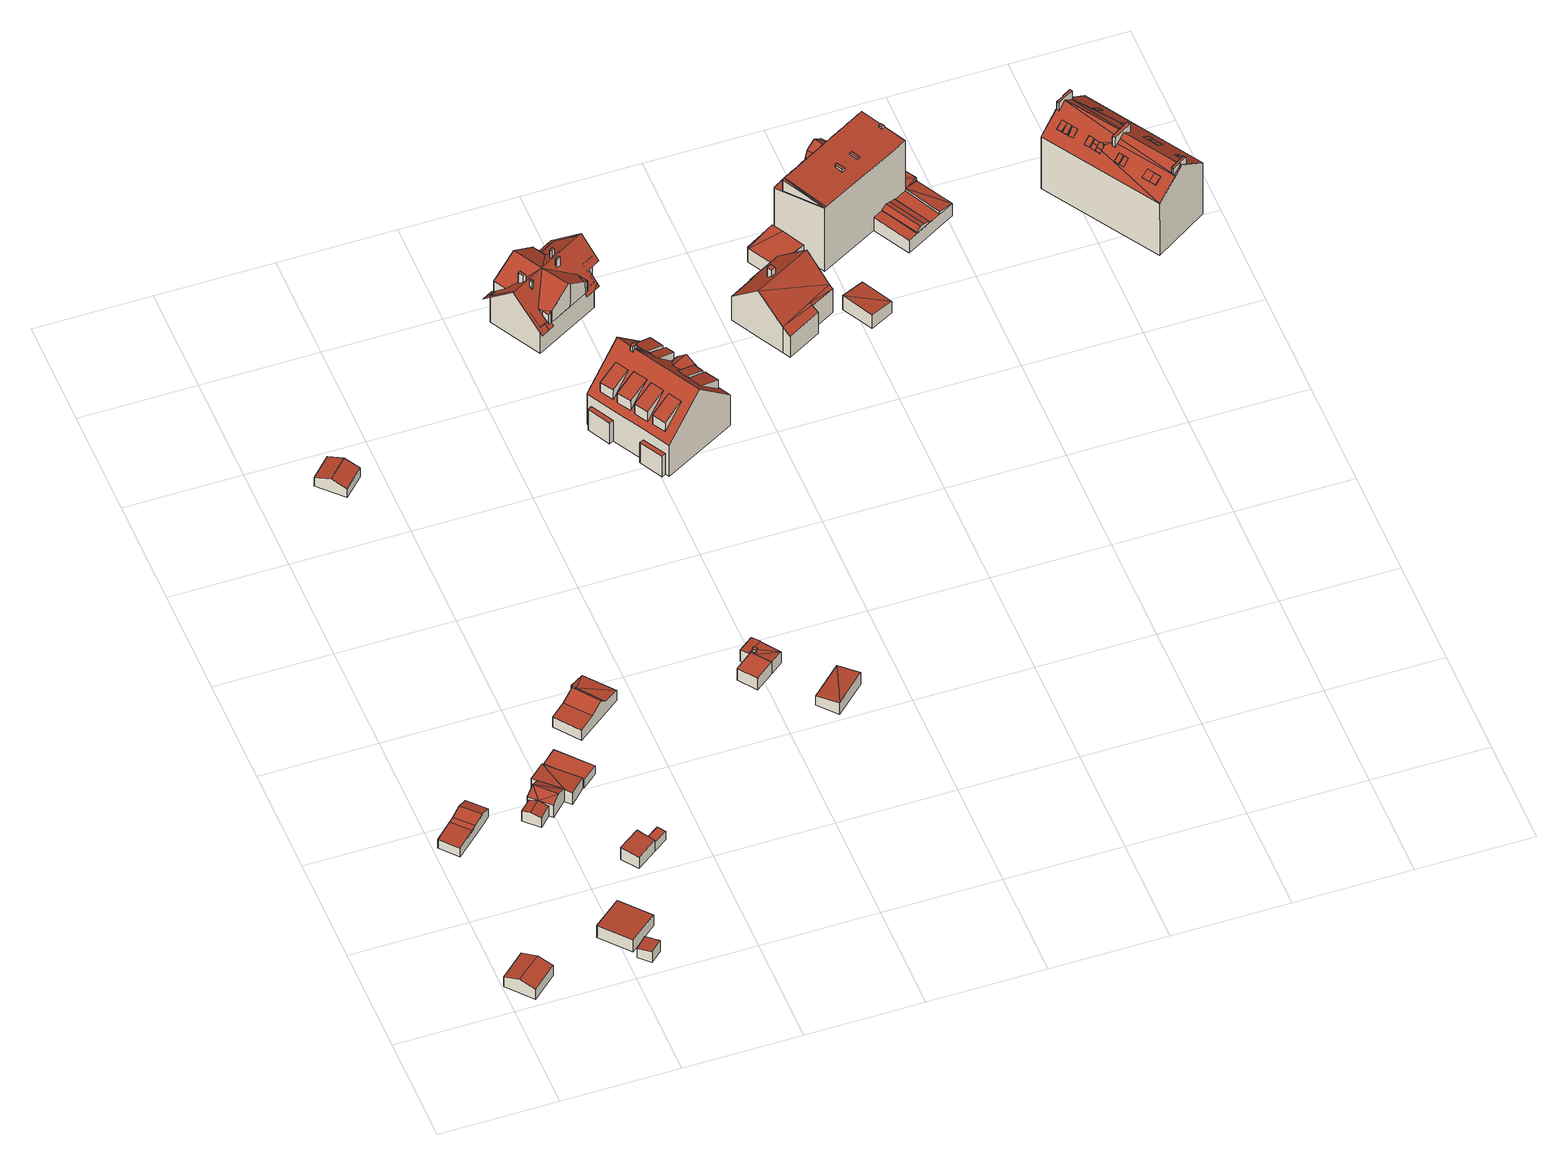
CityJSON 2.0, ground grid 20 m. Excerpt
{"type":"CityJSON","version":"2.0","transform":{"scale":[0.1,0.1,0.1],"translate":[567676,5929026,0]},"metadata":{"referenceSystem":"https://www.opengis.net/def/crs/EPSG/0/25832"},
"CityObjects":{
"building1":{"type":"Building","attributes":{"Grundfläche 2D":"31.378454","Grundhöhe NN":"1.378"},"geometry":[{"type":"Solid","lod":"3","boundaries":[[[[0,1,2,3]],[[4,1,0,5]],[[3,2,6,7]],[[5,0,3,7,8]],[[4,5,8,9]],[[6,2,1,4,9]],[[7,6,9,8]]]],"semantics":{"surfaces":[{"type":"RoofSurface"},{"type":"WallSurface"},{"type":"GroundSurface"}],"values":[[0,0,1,1,1,1,2]]}}]},
"building2":{"type":"Building","attributes":{"Grundfläche 2D":"36.527713","Grundhöhe NN":"1.070"},"geometry":[{"type":"Solid","lod":"3","boundaries":[[[[10,11,12,13]],[[14,11,10,15]],[[16,14,15,17]],[[18,16,17,19]],[[18,14,16]],[[13,12,20,21]],[[19,17,15,10,13,21,22]],[[18,19,22,23]],[[20,12,11,14,18,23,24]],[[23,22,21,20,24]]]],"semantics":{"surfaces":[{"type":"RoofSurface"},{"type":"WallSurface"},{"type":"GroundSurface"}],"values":[[0,0,0,0,0,1,1,1,1,2]]}}]},
"building3":{"type":"Building","attributes":{"Grundfläche 2D":"6.883604","Grundhöhe NN":"1.156"},"geometry":[{"type":"Solid","lod":"3","boundaries":[[[[25,26,27,28]],[[29,30,28,27]],[[30,31,25,28]],[[31,32,26,25]],[[32,29,27,26]],[[32,31,30,29]]]],"semantics":{"surfaces":[{"type":"RoofSurface"},{"type":"WallSurface"},{"type":"GroundSurface"}],"values":[[0,1,1,1,1,2]]}}]},
"building4":{"type":"Building","attributes":{"Grundfläche 2D":"39.905119","Grundhöhe NN":"1.156"},"geometry":[{"type":"Solid","lod":"3","boundaries":[[[[33,34,35,36]],[[37,38,36,35]],[[38,39,33,36]],[[39,40,34,33]],[[40,37,35,34]],[[40,39,38,37]]]],"semantics":{"surfaces":[{"type":"RoofSurface"},{"type":"WallSurface"},{"type":"GroundSurface"}],"values":[[0,1,1,1,1,2]]}}]},
"building5":{"type":"Building","attributes":{"Grundfläche 2D":"8.928660","Grundhöhe NN":"0.927"},"geometry":[{"type":"Solid","lod":"3","boundaries":[[[[41,42,43,44]],[[45,42,41,46]],[[44,43,47,48]],[[46,41,44,48,49]],[[45,46,49,50]],[[47,43,42,45,50]],[[48,47,50,49]]]],"semantics":{"surfaces":[{"type":"RoofSurface"},{"type":"WallSurface"},{"type":"GroundSurface"}],"values":[[0,0,1,1,1,1,2]]}}]},
"building6":{"type":"Building","attributes":{"Grundfläche 2D":"17.180220","Grundhöhe NN":"0.933"},"geometry":[{"type":"Solid","lod":"3","boundaries":[[[[51,52,53]],[[54,42,51]],[[42,55,51]],[[55,52,51]],[[56,55,42]],[[54,51,53,57,58]],[[56,42,54,58,59]],[[52,55,56,59,60]],[[53,52,60,57]],[[58,57,60,59]]]],"semantics":{"surfaces":[{"type":"RoofSurface"},{"type":"WallSurface"},{"type":"GroundSurface"}],"values":[[0,0,0,0,0,1,1,1,1,2]]}}]},
"building7":{"type":"Building","attributes":{"Grundfläche 2D":"25.366847","Grundhöhe NN":"0.945"},"geometry":[{"type":"Solid","lod":"3","boundaries":[[[[61,62,63,64]],[[65,61,64,66]],[[66,64,63,57,67]],[[63,62,68,57]],[[65,66,67,69]],[[61,65,69,70]],[[62,61,70,68]],[[69,67,57,68,70]]]],"semantics":{"surfaces":[{"type":"RoofSurface"},{"type":"WallSurface"},{"type":"GroundSurface"}],"values":[[0,0,1,1,1,1,1,2]]}}]},
"building8":{"type":"Building","attributes":{"Grundfläche 2D":"19.119572","Grundhöhe NN":"1.100"},"geometry":[{"type":"Solid","lod":"3","boundaries":[[[[71,72,73,74]],[[75,76,77,78]],[[72,71,79,80]],[[73,72,80,81]],[[73,81,82,77,74]],[[83,79,71,74,77,76]],[[78,77,82,84]],[[75,78,84,85]],[[76,75,85,83]],[[81,80,79,83,85,84,82]]]],"semantics":{"surfaces":[{"type":"RoofSurface"},{"type":"WallSurface"},{"type":"GroundSurface"}],"values":[[0,0,1,1,1,1,1,1,1,2]]}}]},
"building9":{"type":"Building","attributes":{"Grundfläche 2D":"23.894858","Grundhöhe NN":"0.895"},"geometry":[{"type":"Solid","lod":"3","boundaries":[[[[86,87,88,89,90]],[[91,92,93,88,87,86]],[[93,94,89,88]],[[94,95,90,89]],[[95,91,86,90]],[[93,92,91,95,94]]]],"semantics":{"surfaces":[{"type":"RoofSurface"},{"type":"WallSurface"},{"type":"GroundSurface"}],"values":[[0,1,1,1,1,2]]}}]},
"building10":{"type":"Building","attributes":{"Grundfläche 2D":"26.936014","Grundhöhe NN":"0.660"},"geometry":[{"type":"Solid","lod":"3","boundaries":[[[[96,97,98,99]],[[100,97,96,101]],[[99,98,102,103]],[[101,96,99,103,104]],[[100,101,104,105]],[[102,98,97,100,105]],[[104,103,102,105]]]],"semantics":{"surfaces":[{"type":"RoofSurface"},{"type":"WallSurface"},{"type":"GroundSurface"}],"values":[[0,0,1,1,1,1,2]]}}]},
"building11":{"type":"Building","attributes":{"Grundfläche 2D":"55.476276","Grundhöhe NN":"0.693"},"geometry":[{"type":"Solid","lod":"3","boundaries":[[[[106,107,108,109]],[[110,107,106,111]],[[112,110,111,113]],[[112,113,114]],[[112,114,115]],[[112,115,116]],[[109,108,117,118]],[[114,113,111,106,109,118,119]],[[115,114,119,120]],[[116,115,120,121]],[[112,116,121,122]],[[108,107,110,112,122,117]],[[121,120,119,118,117,122]]]],"semantics":{"surfaces":[{"type":"RoofSurface"},{"type":"WallSurface"},{"type":"GroundSurface"}],"values":[[0,0,0,0,0,0,1,1,1,1,1,1,2]]}}]},
"building12":{"type":"Building","attributes":{"Grundfläche 2D":"25.677904","Grundhöhe NN":"0.627"},"children":["building12-1"],"geometry":[{"type":"MultiSurface","lod":"3","boundaries":[[[123,124,125,126,127,128]],[[126,129,123,128,127]],[[129,130,123]],[[131,129,126]],[[132,133,134,131]],[[132,125,135,136,133]],[[134,133,136,137]],[[131,134,137,138]],[[125,132,126]],[[132,131,126]],[[125,124,139,135]],[[129,131,138,140]],[[130,129,140,141]],[[136,135,139,141,140,138,137]]],"semantics":{"surfaces":[{"type":"RoofSurface"},{"type":"WallSurface"},{"type":"GroundSurface"}],"values":[0,0,0,0,0,1,1,1,1,1,1,1,1,2]}}]},
"building12-1":{"type":"BuildingInstallation","parents":["building12"],"geometry":[{"type":"MultiSurface","lod":"3","boundaries":[[[142,143,144,145,146,147,148]],[[149,150,151,146,145,144]],[[151,152,147,146]],[[128,153,148,147,152]],[[149,144,143,142,148,153,127,154]]],"semantics":{"surfaces":[{"type":"RoofSurface"},{"type":"WallSurface"}],"values":[0,1,1,1,1]}}]},
"building13":{"type":"Building","attributes":{"Grundfläche 2D":"5.232344","Grundhöhe NN":"0.627"},"geometry":[{"type":"MultiSurface","lod":"3","boundaries":[[[155,156,157,158,159,160]],[[157,156,161,162]],[[158,157,162,163]],[[130,155,160,159,158,163,139,124,123]],[[155,130,141,161,156]],[[139,163,162,161,141]]],"semantics":{"surfaces":[{"type":"RoofSurface"},{"type":"WallSurface"},{"type":"GroundSurface"}],"values":[0,1,1,1,1,2]}}]},
"building14":{"type":"Building","attributes":{"Grundfläche 2D":"29.340045","Grundhöhe NN":"0.763"},"geometry":[{"type":"Solid","lod":"3","boundaries":[[[[164,165,166]],[[164,166,167]],[[168,169,166,165]],[[169,170,167,166]],[[170,171,164,167]],[[171,168,165,164]],[[171,170,169,168]]]],"semantics":{"surfaces":[{"type":"RoofSurface"},{"type":"WallSurface"},{"type":"GroundSurface"}],"values":[[0,0,1,1,1,1,2]]}}]},
"building15":{"type":"Building","attributes":{"Grundfläche 2D":"246.186576","Grundhöhe NN":"0.767"},"children":["building15-1","building15-2","building15-3"],"geometry":[{"type":"MultiSurface","lod":"3","boundaries":[[[172,173,174,175,176]],[[177,178,179,180,181]],[[182,183,184,185,186,187,188]],[[189,190,191,192]],[[193,194,195]],[[196,197,195,194,198,199]],[[200,201,202,203,204,197,196,205,206]],[[207,208,209,210]],[[211,212,213,214,215]],[[216,217,218]],[[219,220,218,217,216,218,221,222,223,224,225,226,220,214],[227,228,172,176,175,229],[230,231,232,233,206,205,196,199,198,194,193,234,235],[236,237,238,215,214,213],[239,240,239,216]],[[219,214,220]],[[220,226,241,242,243,244,245,221,218,180,218],[179,246,247,248,181,180],[191,190,249,250,251,252],[253,254,255,256,207,210],[182,188,257,258,259,260,261,185,184,183]],[[262,263,264,265]],[[266,267,268,269]],[[228,227,174,173]],[[175,174,227,229]],[[173,172,228]],[[248,247,178,177]],[[179,178,247,246]],[[177,181,248]],[[260,259,187,186]],[[257,188,187,259,258]],[[186,185,261,260]],[[192,251,250,249,189]],[[190,189,249]],[[192,191,252,251]],[[193,195,234]],[[202,231,230,203]],[[204,203,230,235,234,195,197]],[[255,254,209,208]],[[210,209,254,253]],[[208,207,256,255]],[[211,215,238]],[[238,237,212,211]],[[213,212,237,236]],[[222,221,245,270,271]],[[225,224,223,222,271,272]],[[241,226,225,272,273]],[[264,263,274,275,268,267,276,270,245,244,243,242,241,273,277]],[[265,264,277,278]],[[262,265,278,279]],[[263,262,279,274]],[[269,268,275,280]],[[266,269,280,281]],[[267,266,281,276]],[[276,281,280,275,274,279,278,277,273,272,271,270]]],"semantics":{"surfaces":[{"type":"RoofSurface"},{"type":"WallSurface"},{"type":"GroundSurface"}],"values":[0,0,0,0,0,0,0,0,0,0,0,0,0,0,0,1,1,1,1,1,1,1,1,1,1,1,1,1,1,1,1,1,1,1,1,1,1,1,1,1,1,1,1,1,1,1,2]}}]},
"building15-1":{"type":"BuildingInstallation","parents":["building15"],"geometry":[{"type":"MultiSurface","lod":"3","boundaries":[[[282,283,284,285,286]],[[287,283,282]],[[286,288,282]],[[288,289,287,282]],[[202,201,200,284,283,287,289,231]],[[285,284,200,206]]],"semantics":{"surfaces":[{"type":"RoofSurface"},{"type":"WallSurface"}],"values":[0,0,1,1,1,1]}}]},
"building15-2":{"type":"BuildingInstallation","parents":["building15"],"geometry":[{"type":"MultiSurface","lod":"3","boundaries":[[[290,291,292,293,294,295,296,297,298]],[[299,218,294,293]],[[300,296,295,294,218,217]],[[298,297,296,300,240,301]],[[301,219,290,298]],[[291,290,219,220]],[[292,291,220,302]],[[293,292,302,299]]],"semantics":{"surfaces":[{"type":"RoofSurface"},{"type":"WallSurface"}],"values":[0,1,1,1,1,1,1,1]}}]},
"building15-3":{"type":"BuildingInstallation","parents":["building15"],"geometry":[{"type":"MultiSurface","lod":"3","boundaries":[[[303,304,305,306,307,216,308,309,310,311,312]],[[313,306,305]],[[309,308,314,310]],[[315,303,312,311,310,314,316,317]],[[305,304,303,315,239]],[[313,305,239]]],"semantics":{"surfaces":[{"type":"RoofSurface"},{"type":"WallSurface"}],"values":[0,0,1,1,1,1]}}]},
"building16":{"type":"Building","attributes":{"Grundfläche 2D":"146.933430","Grundhöhe NN":"1.020"},"children":["building16-1","building16-2","building16-3","building16-4"],"geometry":[{"type":"MultiSurface","lod":"3","boundaries":[[[318,319,320,321,322]],[[323,324,325,326,327,328,329,321,320]],[[330,331,326,325,332,333,334,330,335]],[[333,336,337,338]],[[338,334,333]],[[339,337,336]],[[340,337,339]],[[341,334,338]],[[334,341,342,343,335,330]],[[344,326,345,346,347,348]],[[326,344,349,350,351]],[[352,353,354,355,356,328,327,326,357,358,359,360,361,362]],[[363,364,365]],[[366,367,368,369,326,331,330,335,343,342,341,370,371,372,365,373,374,375]],[[376,377,378,379,346,345,369,368,367,380,381]],[[369,345,326]],[[382,383,384]],[[357,326,351,350,384,383,359,358]],[[385,363,365]],[[353,352,318,322]],[[386,320,319,318,352,387]],[[323,320,386,364,363,385,332,325,324]],[[332,385,365,336,333]],[[372,339,336,365]],[[372,371,340,339]],[[340,371,370,341,338,337]],[[355,321,329,328,356]],[[355,354,321]],[[322,321,354,353]],[[348,377,376,384,349,344]],[[349,384,350]],[[348,347,346,378,377]],[[388,389,390,391]],[[389,392,393,390]],[[393,392,394,395,368]],[[394,396,379,395]],[[379,396,397,398,399]],[[398,397,400,401,358]],[[402,401,400,388,391,370]],[[394,392,389,388,400,397,396]],[[360,359,358,401,402,352,362,361]],[[375,374,373,365,364,352,402,403,370,391,390,393,368,367,366]],[[368,395,379,376,381,380,367]],[[398,358,359,383,382,384,399]],[[384,382,384,399]],[[399,384,376,379]]],"semantics":{"surfaces":[{"type":"RoofSurface"},{"type":"WallSurface"},{"type":"GroundSurface"}],"values":[0,0,0,0,0,0,0,0,0,0,0,0,0,0,0,0,0,0,0,1,1,1,1,1,1,1,1,1,1,1,1,1,1,1,1,1,1,1,1,2,0,0,0,0,0,0]}}]},
"building16-1":{"type":"BuildingInstallation","parents":["building16"],"geometry":[{"type":"MultiSurface","lod":"3","boundaries":[[[404,405,406,407]],[[407,406,408,409]],[[404,407,409,410]],[[405,404,410,411]],[[406,405,411,408]]],"semantics":{"surfaces":[{"type":"RoofSurface"},{"type":"WallSurface"}],"values":[0,1,1,1,1]}}]},
"building16-2":{"type":"BuildingInstallation","parents":["building16"],"geometry":[{"type":"MultiSurface","lod":"3","boundaries":[[[412,413,414,415,416]],[[417,418,413,412]],[[418,419,414,413]],[[419,420,415,414]],[[417,412,416,415,420,421]]],"semantics":{"surfaces":[{"type":"RoofSurface"},{"type":"WallSurface"}],"values":[0,1,1,1,1]}}]},
"building16-3":{"type":"BuildingInstallation","parents":["building16"],"geometry":[{"type":"MultiSurface","lod":"3","boundaries":[[[422,423,424,425,426]],[[427,428,424,423]],[[428,429,430,426,425,424]],[[430,431,422,426]],[[431,427,423,422]]],"semantics":{"surfaces":[{"type":"RoofSurface"},{"type":"WallSurface"}],"values":[0,1,1,1,1]}}]},
"building16-4":{"type":"BuildingInstallation","parents":["building16"],"geometry":[{"type":"MultiSurface","lod":"3","boundaries":[[[432,433,434,435]],[[435,434,436,437]],[[432,435,437,438]],[[433,432,438,439]],[[434,433,439,436]]],"semantics":{"surfaces":[{"type":"RoofSurface"},{"type":"WallSurface"}],"values":[0,1,1,1,1]}}]},
"building17":{"type":"Building","attributes":{"Grundfläche 2D":"133.279956","Grundhöhe NN":"0.980"},"children":["building17-1"],"geometry":[{"type":"Solid","lod":"3","boundaries":[[[[440,441,442,443,444]],[[445,444,446]],[[440,444,445]],[[447,448,446,449]],[[448,450,446]],[[450,451,445]],[[452,451,450]],[[442,441,453]],[[450,445,446]],[[450,448,452]],[[454,446,444,443,455,456]],[[449,446,454,457]],[[447,449,457,458]],[[452,448,447,458,459]],[[451,452,459,460]],[[441,440,445,451,460,461]],[[453,441,461,462]],[[442,453,462,463]],[[443,442,463,455]],[[457,454,456,455,463,462,461,460,459,458]]]],"semantics":{"surfaces":[{"type":"RoofSurface"},{"type":"WallSurface"},{"type":"GroundSurface"}],"values":[[0,0,0,0,0,0,0,0,0,1,1,1,1,1,1,1,1,1,1,2]]}}]},
"building17-1":{"type":"BuildingInstallation","parents":["building17"],"geometry":[{"type":"MultiSurface","lod":"3","boundaries":[[[464,465,466,467]],[[467,466,468,469]],[[464,467,469,470]],[[465,464,470,471]],[[466,465,471,468]]],"semantics":{"surfaces":[{"type":"RoofSurface"},{"type":"WallSurface"}],"values":[0,1,1,1,1]}}]},
"building18":{"type":"Building","attributes":{"Grundfläche 2D":"26.930484","Grundhöhe NN":"1.329"},"geometry":[{"type":"Solid","lod":"3","boundaries":[[[[472,473,474]],[[475,473,472]],[[476,477,474,473]],[[477,478,472,474]],[[478,479,475,472]],[[479,476,473,475]],[[479,478,477,476]]]],"semantics":{"surfaces":[{"type":"RoofSurface"},{"type":"WallSurface"},{"type":"GroundSurface"}],"values":[[0,0,1,1,1,1,2]]}}]},
"building19":{"type":"Building","attributes":{"Grundfläche 2D":"336.634168","Grundhöhe NN":"1.170"},"children":["building19-1","building19-2","building19-3","building19-4","building19-5","building19-6","building19-7","building19-8","building19-9","building19-10","building19-11","building19-12","building19-13","building19-14"],"geometry":[{"type":"Solid","lod":"3","boundaries":[[[[480,481,482,483]],[[484,481,480,485]],[[486,484,485,487]],[[488,489,490]],[[491,490,489,492]],[[493,494,495,496,497,498,499]],[[500,501,502]],[[503,504,505,506,500,507,508,509,510,511,493,499],[502,501,500],[512,513,499,513]],[[514,515,516,517,503,499,498,497]],[[518,519,520,521,522,523,524,525,526]],[[527,528,491,529]],[[530,527,529]],[[531,532,530]],[[532,527,530]],[[531,533,534,535,532]],[[536,537,538,539,540]],[[541,539,538]],[[542,540,539,543,544]],[[544,545,546,542]],[[522,521,483,482]],[[480,483,521,520,487,485]],[[520,519,486,487]],[[526,488,490,528,518]],[[526,547,489,488]],[[492,489,547]],[[491,528,490]],[[542,548,549,497,496,495,494,493,537,536,540]],[[523,522,482,481,484,486,519,518,528,490,517,516,515,514,497,549,550]],[[535,534,551,552,505,504,503,517,490,528,527,532]],[[511,510,509,508,507,500,506,505,552,553,537,493]],[[491,492,529]],[[529,492,554,555,530]],[[531,530,555,556]],[[533,531,556,557]],[[534,533,557,551]],[[538,537,553,558]],[[541,538,558,559]],[[560,543,539,541,559,561]],[[544,543,560,562]],[[545,544,562,563]],[[546,545,563,564]],[[542,546,564,548]],[[524,523,550,565]],[[566,567,547,526,525,524,565,568]],[[492,547,567,554]],[[548,564,563,562,560,561,559,558,553,552,551,557,556,555,554,567,566,568,565,550,549]]]],"semantics":{"surfaces":[{"type":"RoofSurface"},{"type":"WallSurface"},{"type":"GroundSurface"}],"values":[[0,0,0,0,0,0,0,0,0,0,0,0,0,0,0,0,0,0,0,1,1,1,1,1,1,1,1,1,1,1,1,1,1,1,1,1,1,1,1,1,1,1,1,1,1,2]]}}]},
"building19-1":{"type":"BuildingInstallation","parents":["building19"],"geometry":[{"type":"MultiSurface","lod":"3","boundaries":[[[569,570,571,572,573,574]],[[575,576,577,569,574,573]],[[575,573,572,571,578,579]],[[570,569,577,580]],[[571,570,580,578]]],"semantics":{"surfaces":[{"type":"RoofSurface"},{"type":"WallSurface"}],"values":[0,1,1,1,1]}}]},
"building19-2":{"type":"BuildingInstallation","parents":["building19"],"geometry":[{"type":"MultiSurface","lod":"3","boundaries":[[[581,582,583,584]],[[584,583,585,586]],[[581,584,586,587]],[[582,581,587,588]],[[583,582,588,585]]],"semantics":{"surfaces":[{"type":"RoofSurface"},{"type":"WallSurface"}],"values":[0,1,1,1,1]}}]},
"building19-3":{"type":"BuildingInstallation","parents":["building19"],"geometry":[{"type":"MultiSurface","lod":"3","boundaries":[[[589,590,591,592,593]],[[591,590,589,594,595]],[[592,591,595,596]],[[593,592,596,597]]],"semantics":{"surfaces":[{"type":"RoofSurface"},{"type":"WallSurface"}],"values":[0,1,1,1]}}]},
"building19-4":{"type":"BuildingInstallation","parents":["building19"],"geometry":[{"type":"MultiSurface","lod":"3","boundaries":[[[598,599,600,601,602,603]],[[604,605,601,600]],[[605,606,603,602,601]],[[606,607,598,603]],[[607,608,604,600,599,598]]],"semantics":{"surfaces":[{"type":"RoofSurface"},{"type":"WallSurface"}],"values":[0,1,1,1,1]}}]},
"building19-5":{"type":"BuildingInstallation","parents":["building19"],"geometry":[{"type":"MultiSurface","lod":"3","boundaries":[[[514,609,610,611,497]],[[609,498,612,495,610]],[[497,611,610,495,496]],[[609,514,498]]],"semantics":{"surfaces":[{"type":"RoofSurface"},{"type":"WallSurface"}],"values":[0,1,1,1]}}]},
"building19-6":{"type":"BuildingInstallation","parents":["building19"],"geometry":[{"type":"MultiSurface","lod":"3","boundaries":[[[593,613,614,615,616,589]],[[597,617,613,593]],[[618,619,594,589,616,615]],[[618,615,614,613,617,620]]],"semantics":{"surfaces":[{"type":"RoofSurface"},{"type":"WallSurface"}],"values":[0,1,1,1]}}]},
"building19-7":{"type":"BuildingInstallation","parents":["building19"],"geometry":[{"type":"MultiSurface","lod":"3","boundaries":[[[621,622,623,624,625,626]],[[627,624,623,622,628,629]],[[630,626,625,624,627,631]],[[621,626,630,632]],[[622,621,632,628]]],"semantics":{"surfaces":[{"type":"RoofSurface"},{"type":"WallSurface"}],"values":[0,1,1,1,1]}}]},
"building19-8":{"type":"BuildingInstallation","parents":["building19"],"geometry":[{"type":"MultiSurface","lod":"3","boundaries":[[[633,634,635,636]],[[636,635,637,638]],[[633,636,638,639]],[[634,633,639,640]],[[640,637,635,634]]],"semantics":{"surfaces":[{"type":"RoofSurface"},{"type":"WallSurface"}],"values":[0,1,1,1,1]}}]},
"building19-9":{"type":"BuildingInstallation","parents":["building19"],"geometry":[{"type":"MultiSurface","lod":"3","boundaries":[[[641,642,643,644]],[[645,646,647,648,642,641,649,650]],[[642,648,651,652]],[[641,644,643,513]],[[513,653,650,649,641]],[[645,650,653,654,512,651,648,647,646]],[[652,643,644,643,642]]],"semantics":{"surfaces":[{"type":"RoofSurface"},{"type":"WallSurface"}],"values":[0,0,1,1,1,1,1]}}]},
"building19-10":{"type":"BuildingInstallation","parents":["building19"],"geometry":[{"type":"MultiSurface","lod":"3","boundaries":[[[655,656,657,658,659,660,661,662,663,664,665,666]],[[667,668,669,666,665,664,663,662,661,670,671,672]],[[673,656,674,675,676,677,660,659,658,657,656,655]],[[661,660,677,670]],[[669,673,655,666]]],"semantics":{"surfaces":[{"type":"RoofSurface"},{"type":"WallSurface"}],"values":[0,1,1,1,1]}}]},
"building19-11":{"type":"BuildingInstallation","parents":["building19"],"geometry":[{"type":"MultiSurface","lod":"3","boundaries":[[[678,679,680,681,682,683]],[[678,683,684,685]],[[681,686,502,684,683,682]],[[680,679,678,685,501,687]],[[687,686,681,680]]],"semantics":{"surfaces":[{"type":"RoofSurface"},{"type":"WallSurface"}],"values":[0,1,1,1,1]}}]},
"building19-12":{"type":"BuildingInstallation","parents":["building19"],"geometry":[{"type":"MultiSurface","lod":"3","boundaries":[[[500,688,689,690]],[[691,689,688,692]],[[693,694,695,696,692,697]],[[698,691,692,696]],[[693,697,509,699,700]],[[688,500,507,508,509,697,692]],[[696,695,701]],[[698,696,701]]],"semantics":{"surfaces":[{"type":"RoofSurface"},{"type":"WallSurface"}],"values":[0,0,0,0,0,1,1,1]}}]},
"building19-13":{"type":"BuildingInstallation","parents":["building19"],"geometry":[{"type":"MultiSurface","lod":"3","boundaries":[[[702,703,704,705,706,707,708,709]],[[710,711,712,713,709,708,707,706]],[[702,709,713,714]],[[715,705,704,703,702,714,704]],[[715,710,706,705]]],"semantics":{"surfaces":[{"type":"RoofSurface"},{"type":"WallSurface"}],"values":[0,1,1,1,1]}}]},
"building19-14":{"type":"BuildingInstallation","parents":["building19"],"geometry":[{"type":"MultiSurface","lod":"3","boundaries":[[[716,717,718,719,720,721]],[[722,723,719,718]],[[721,720,719,723,724,725]],[[716,721,725,726]],[[718,717,716,726,727,722]]],"semantics":{"surfaces":[{"type":"RoofSurface"},{"type":"WallSurface"}],"values":[0,1,1,1,1]}}]},
"building20":{"type":"Building","attributes":{"Grundfläche 2D":"250.253112","Grundhöhe NN":"1.463"},"children":["building20-1","building20-2","building20-3","building20-4","building20-5","building20-6","building20-7","building20-8","building20-9","building20-10","building20-11","building20-12","building20-13","building20-14","building20-15","building20-16","building20-17","building20-18","building20-19"],"geometry":[{"type":"Solid","lod":"3","boundaries":[[[[728,729,730,731,732,733,734,735,736],[737,738,739,740],[740,741,733]],[[730,729,742,743]],[[731,730,743]],[[738,737,740,739]],[[740,733,741]],[[735,734,744,736]],[[745,746,747,743,742,729,728,736,744,748,749]],[[750,751,752,747,746,745,749,748,744,734,753,754,755,756],[757,758,751]],[[751,750,756,755,747,752]],[[751,758,757]],[[754,753,734,733,732,759,760]],[[755,754,760,761]],[[731,743,747,755,761,762]],[[732,731,762,759]],[[760,759,762,761]]]],"semantics":{"surfaces":[{"type":"RoofSurface"},{"type":"WallSurface"},{"type":"GroundSurface"}],"values":[[0,0,0,0,0,0,0,0,0,0,1,1,1,1,2]]}}]},
"building20-1":{"type":"BuildingInstallation","parents":["building20"],"geometry":[{"type":"MultiSurface","lod":"3","boundaries":[[[763,764,765,766]],[[766,765,767,768]],[[763,766,768,769]],[[764,763,769,770]],[[765,764,770,767]]],"semantics":{"surfaces":[{"type":"RoofSurface"},{"type":"WallSurface"}],"values":[0,1,1,1,1]}}]},
"building20-2":{"type":"BuildingInstallation","parents":["building20"],"geometry":[{"type":"MultiSurface","lod":"3","boundaries":[[[771,772,773,774]],[[774,773,775,776]],[[771,774,776,777]],[[772,771,777,778]],[[773,772,778,775]]],"semantics":{"surfaces":[{"type":"RoofSurface"},{"type":"WallSurface"}],"values":[0,1,1,1,1]}}]},
"building20-3":{"type":"BuildingInstallation","parents":["building20"],"geometry":[{"type":"MultiSurface","lod":"3","boundaries":[[[779,780,781,782]],[[782,781,783,784]],[[779,782,784,785]],[[780,779,785,786]],[[781,780,786,783]]],"semantics":{"surfaces":[{"type":"RoofSurface"},{"type":"WallSurface"}],"values":[0,1,1,1,1]}}]},
"building20-4":{"type":"BuildingInstallation","parents":["building20"],"geometry":[{"type":"MultiSurface","lod":"3","boundaries":[[[787,788,789,790]],[[790,789,791,792]],[[787,790,792,793]],[[788,787,793,794]],[[789,788,794,791]]],"semantics":{"surfaces":[{"type":"RoofSurface"},{"type":"WallSurface"}],"values":[0,1,1,1,1]}}]},
"building20-5":{"type":"BuildingInstallation","parents":["building20"],"geometry":[{"type":"MultiSurface","lod":"3","boundaries":[[[795,796,797,798]],[[798,797,799,800]],[[795,798,800,801]],[[796,795,801,802]],[[797,796,802,799]]],"semantics":{"surfaces":[{"type":"RoofSurface"},{"type":"WallSurface"}],"values":[0,1,1,1,1]}}]},
"building20-6":{"type":"BuildingInstallation","parents":["building20"],"geometry":[{"type":"MultiSurface","lod":"3","boundaries":[[[803,804,805,806]],[[803,806,807,808]],[[806,805,809,807]],[[804,803,808,810]],[[805,804,810,809]]],"semantics":{"surfaces":[{"type":"RoofSurface"},{"type":"WallSurface"}],"values":[0,1,1,1,1]}}]},
"building20-7":{"type":"BuildingInstallation","parents":["building20"],"geometry":[{"type":"MultiSurface","lod":"3","boundaries":[[[811,812,813,814]],[[814,813,815,816]],[[811,814,816,817]],[[812,811,817,818]],[[813,812,818,815]]],"semantics":{"surfaces":[{"type":"RoofSurface"},{"type":"WallSurface"}],"values":[0,1,1,1,1]}}]},
"building20-8":{"type":"BuildingInstallation","parents":["building20"],"geometry":[{"type":"MultiSurface","lod":"3","boundaries":[[[819,820,821,822,823]],[[824,825,821,820]],[[826,827,819,823]],[[737,824,820,819,827]],[[825,740,826,823,822,821]]],"semantics":{"surfaces":[{"type":"RoofSurface"},{"type":"WallSurface"}],"values":[0,1,1,1,1]}}]},
"building20-9":{"type":"BuildingInstallation","parents":["building20"],"geometry":[{"type":"MultiSurface","lod":"3","boundaries":[[[828,829,830,831]],[[831,830,832,833]],[[828,831,833,834]],[[829,828,834,835]],[[830,829,835,832]]],"semantics":{"surfaces":[{"type":"RoofSurface"},{"type":"WallSurface"}],"values":[0,1,1,1,1]}}]},
"building20-10":{"type":"BuildingInstallation","parents":["building20"],"geometry":[{"type":"MultiSurface","lod":"3","boundaries":[[[836,837,838,839]],[[839,838,840,841]],[[836,839,841,842]],[[837,836,842,843]],[[838,837,843,840]]],"semantics":{"surfaces":[{"type":"RoofSurface"},{"type":"WallSurface"}],"values":[0,1,1,1,1]}}]},
"building20-11":{"type":"BuildingInstallation","parents":["building20"],"geometry":[{"type":"MultiSurface","lod":"3","boundaries":[[[844,845,846,847,848,849]],[[850,849,848,847,851,852]],[[844,849,850,853]],[[846,845,844,853,854]],[[847,846,851]]],"semantics":{"surfaces":[{"type":"RoofSurface"},{"type":"WallSurface"}],"values":[0,1,1,1,1]}}]},
"building20-12":{"type":"BuildingInstallation","parents":["building20"],"geometry":[{"type":"MultiSurface","lod":"3","boundaries":[[[855,856,857,858]],[[858,857,859,860]],[[855,858,860,861]],[[856,855,861,862]],[[857,856,862,859]]],"semantics":{"surfaces":[{"type":"RoofSurface"},{"type":"WallSurface"}],"values":[0,1,1,1,1]}}]},
"building20-13":{"type":"BuildingInstallation","parents":["building20"],"geometry":[{"type":"MultiSurface","lod":"3","boundaries":[[[863,864,865,866,867,868,869]],[[870,871,866,865]],[[739,868,867,866,871,872]],[[739,741,869,868]],[[741,735,863,869]],[[735,744,864]],[[735,864,863]],[[744,870,865,864]]],"semantics":{"surfaces":[{"type":"RoofSurface"},{"type":"WallSurface"}],"values":[0,1,1,1,1,1,1,1]}}]},
"building20-14":{"type":"BuildingInstallation","parents":["building20"],"geometry":[{"type":"MultiSurface","lod":"3","boundaries":[[[873,874,875,876]],[[876,875,877,878]],[[873,876,878,879]],[[874,873,879,880]],[[875,874,880,877]]],"semantics":{"surfaces":[{"type":"RoofSurface"},{"type":"WallSurface"}],"values":[0,1,1,1,1]}}]},
"building20-15":{"type":"BuildingInstallation","parents":["building20"],"geometry":[{"type":"MultiSurface","lod":"3","boundaries":[[[881,882,883,884]],[[885,881,884,886]],[[885,886,887,888]],[[883,882,889,890]],[[887,886,884,883,890,758]],[[889,882,881,885,888,757]]],"semantics":{"surfaces":[{"type":"RoofSurface"},{"type":"WallSurface"}],"values":[0,0,1,1,1,1]}}]},
"building20-16":{"type":"BuildingInstallation","parents":["building20"],"geometry":[{"type":"MultiSurface","lod":"3","boundaries":[[[891,892,893,894,895,896,897,898,899,900]],[[901,902,894,893]],[[902,746,742,896,895,894]],[[742,730,897]],[[742,897,896]],[[898,897,730,903]],[[899,898,903,904]],[[891,900,899,904,905,729]],[[893,892,891,729,745,901]]],"semantics":{"surfaces":[{"type":"RoofSurface"},{"type":"WallSurface"}],"values":[0,1,1,1,1,1,1,1,1]}}]},
"building20-17":{"type":"BuildingInstallation","parents":["building20"],"geometry":[{"type":"MultiSurface","lod":"3","boundaries":[[[906,907,908,909]],[[910,911,906,909]],[[907,906,911,752,749,728,912,913]],[[913,914,908,907]],[[909,908,914,738,736,748,751,910]]],"semantics":{"surfaces":[{"type":"RoofSurface"},{"type":"WallSurface"}],"values":[0,1,1,1,1]}}]},
"building20-18":{"type":"BuildingInstallation","parents":["building20"],"geometry":[{"type":"MultiSurface","lod":"3","boundaries":[[[915,916,917,918]],[[915,918,919,920]],[[918,917,921,919]],[[917,916,922,921]],[[916,915,920,922]]],"semantics":{"surfaces":[{"type":"RoofSurface"},{"type":"WallSurface"}],"values":[0,1,1,1,1]}}]},
"building20-19":{"type":"BuildingInstallation","parents":["building20"],"geometry":[{"type":"MultiSurface","lod":"3","boundaries":[[[923,924,925,926]],[[927,923,926,928]],[[927,928,929,930]],[[929,928,926,925,931,750]],[[932,924,923,927,930,756]],[[925,924,932,931]]],"semantics":{"surfaces":[{"type":"RoofSurface"},{"type":"WallSurface"}],"values":[0,0,1,1,1,1]}}]}
},
"vertices":[
[62,64,44],[19,27,44],[37,6,36],[80,44,36],[0,48,36],[43,86,36],[37,6,14],[80,44,14],[43,86,14],[0,48,14],
[60,407,37],[88,379,37],[102,392,30],[75,421,30],[71,364,32],[44,392,32],[63,356,32],[36,385,32],[33,329,30],[7,358,30],[102,392,11],[75,421,11],[7,358,11],[33,329,11],[88,379,11],
[252,36,36],[234,55,33],[214,36,33],[232,18,36],[214,36,12],[232,18,12],[252,36,12],[234,55,12],
[219,138,36],[171,97,39],[213,49,39],[261,90,36],[213,49,12],[261,90,12],[219,138,12],[171,97,12],
[159,357,36],[178,376,36],[167,387,31],[148,369,31],[191,364,31],[172,345,31],[167,387,9],[148,369,9],[172,345,9],[191,364,9],
[179,404,44],[224,385,36],[192,416,36],[165,389,36],[210,371,44],[197,358,36],[192,416,9],[165,389,9],[197,358,9],[224,385,9],
[211,449,33],[184,424,35],[192,416,35],[224,385,35],[260,400,32],[234,374,35],[234,374,9],[184,424,9],[260,400,9],[211,449,9],
[298,263,39],[262,238,39],[282,211,36],[317,236,36],[332,266,30],[308,249,30],[317,236,30],[341,253,30],[298,263,11],[262,238,11],[282,211,11],[317,236,11],[308,249,11],[341,253,11],[332,266,11],
[215,453,27],[216,453,27],[262,400,27],[288,422,27],[240,476,27],[215,453,9],[216,453,9],[262,400,9],[288,422,9],[240,476,9],
[113,1119,36],[147,1153,36],[127,1173,27],[93,1139,27],[166,1133,27],[132,1099,27],[127,1173,7],[93,1139,7],[132,1099,7],[166,1133,7],
[319,516,33],[286,558,33],[262,539,29],[294,497,29],[306,573,45],[338,531,45],[317,581,31],[349,539,31],[373,557,29],[335,607,27],[311,589,31],[262,539,7],[294,497,7],[373,557,7],[335,607,7],[311,589,7],[317,581,7],
[599,563,32],[592,558,32],[593,557,32],[597,552,32],[598,557,32],[599,562,32],[638,544,30],[615,575,31],[616,527,33],[593,557,33],[562,534,32],[584,503,32],[593,557,6],[562,534,6],[584,503,6],[616,527,6],[592,558,6],[638,544,6],[615,575,6],
[598,557,38],[598,556,38],[600,554,38],[601,555,38],[604,558,38],[600,563,38],[596,559,38],[600,554,32],[601,555,32],[604,558,32],[600,563,32],[596,559,32],[598,556,32],
[615,575,33],[605,588,31],[580,569,31],[590,556,33],[592,558,33],[599,563,33],[605,588,6],[580,569,6],[590,556,6],
[708,488,30],[656,441,28],[684,410,34],[736,457,35],[656,441,8],[684,410,8],[736,457,8],[708,488,8],
[685,1026,126],[720,1046,107],[707,1068,107],[673,1049,126],[684,1028,126],[565,1073,108],[578,1050,108],[612,1069,125],[603,1085,125],[599,1092,125],[592,1100,123],[590,1104,123],[583,1117,123],[580,1121,123],[548,1103,108],[561,1081,108],[592,1099,123],[595,1019,108],[628,1038,125],[616,1061,125],[582,1042,108],[671,1118,94],[671,1118,95],[682,1125,94],[664,1093,113],[691,1108,113],[666,1100,107],[665,1098,109],[696,1088,98],[697,1085,96],[699,1083,94],[705,1086,94],[703,1089,97],[667,1091,110],[686,1082,98],[633,1030,125],[600,1011,108],[612,989,108],[645,1007,125],[665,1143,107],[653,1165,107],[620,1146,125],[622,1141,125],[632,1124,125],[640,1108,125],[611,1117,147],[610,1117,147],[608,1122,147],[607,1122,147],[674,1002,147],[736,1036,77],[708,1088,77],[686,1127,77],[655,1183,77],[593,1149,147],[707,1068,87],[720,1046,87],[698,1063,98],[705,1086,81],[699,1083,87],[693,1079,94],[691,1080,95],[682,1125,82],[703,1089,81],[631,1152,113],[653,1165,88],[665,1143,88],[636,1120,124],[612,1123,143],[531,1115,77],[535,1107,77],[556,1068,77],[586,1014,77],[611,968,77],[597,1061,109],[578,1050,87],[565,1073,87],[595,1019,87],[589,1029,87],[582,1042,87],[594,1048,100],[644,1006,123],[612,989,88],[600,1011,88],[602,1012,90],[589,1097,119],[579,1091,107],[561,1081,87],[548,1103,87],[567,1114,108],[549,1064,54],[556,1068,54],[535,1107,54],[528,1103,54],[601,971,54],[608,975,54],[586,1014,54],[579,1011,54],[611,968,8],[736,1036,8],[655,1183,8],[531,1115,8],[556,1068,8],[586,1014,8],[608,975,8],[535,1107,8],[528,1103,8],[549,1064,8],[579,1011,8],[601,971,8],
[704,1072,107],[703,1075,107],[696,1088,107],[662,1069,126],[670,1053,126],[704,1073,107],[704,1072,87],[704,1073,87],
[608,1122,154],[607,1122,154],[603,1120,154],[606,1115,154],[610,1117,154],[611,1117,154],[614,1119,154],[612,1123,154],[611,1124,154],[606,1115,142],[614,1119,143],[611,1124,143],[603,1120,142],
[668,1138,107],[643,1125,120],[636,1120,125],[637,1115,125],[639,1111,125],[643,1104,126],[646,1106,123],[676,1123,107],[675,1126,107],[674,1127,107],[634,1120,125],[676,1123,87],[668,1138,88],[675,1126,88],[674,1127,88],
[534,1284,89],[535,1285,90],[536,1285,90],[523,1293,86],[530,1282,86],[539,1287,92],[543,1289,96],[571,1305,117],[544,1351,117],[521,1303,87],[519,1300,86],[520,1299,86],[569,1349,103],[568,1349,103],[574,1306,115],[602,1323,92],[601,1345,86],[578,1348,98],[605,1324,90],[609,1332,86],[604,1340,86],[608,1326,88],[611,1328,86],[600,1347,86],[596,1347,88],[579,1348,97],[516,1400,117],[568,1401,87],[568,1402,87],[556,1422,87],[556,1423,87],[475,1377,87],[487,1356,87],[505,1354,96],[534,1284,65],[530,1282,65],[523,1293,77],[523,1293,78],[520,1299,84],[503,1328,117],[490,1320,117],[485,1318,117],[509,1275,69],[514,1267,60],[537,1280,60],[571,1305,64],[543,1289,64],[605,1324,64],[643,1366,81],[626,1398,117],[621,1395,117],[584,1374,117],[610,1330,66],[611,1328,63],[608,1326,64],[607,1320,59],[632,1335,59],[622,1354,81],[554,1422,64],[556,1423,64],[556,1422,65],[559,1418,69],[596,1450,60],[553,1425,60],[473,1381,60],[455,1371,60],[475,1377,64],[574,1306,64],[536,1285,65],[535,1285,65],[625,1339,10],[614,1360,10],[614,1360,90],[625,1339,66],[634,1371,10],[634,1371,89],[597,1439,10],[597,1439,69],[559,1418,10],[465,1366,10],[465,1366,69],[478,1373,69],[514,1277,10],[514,1277,69],[528,1285,68],[602,1326,67],
[566,1376,124],[568,1373,124],[574,1377,124],[572,1380,124],[574,1377,110],[572,1380,106],[566,1376,106],[568,1373,110],
[576,1356,124],[575,1360,124],[568,1356,124],[569,1353,124],[573,1355,124],[576,1356,105],[575,1360,109],[568,1356,110],[569,1353,106],[573,1355,106],
[508,1350,125],[504,1348,125],[509,1338,125],[512,1339,125],[513,1339,125],[504,1348,100],[509,1338,112],[512,1339,112],[513,1339,112],[508,1350,101],
[521,1326,124],[518,1329,124],[515,1327,124],[518,1323,124],[515,1327,110],[518,1323,106],[521,1326,106],[518,1329,111],
[940,1249,113],[912,1300,58],[857,1265,63],[814,1241,63],[840,1194,113],[962,1208,68],[864,1150,67],[929,1168,58],[923,1179,65],[871,1136,58],[921,1183,68],[965,1202,63],[923,1179,64],[855,1269,58],[864,1150,10],[814,1241,10],[840,1194,10],[871,1136,10],[929,1168,10],[923,1179,10],[965,1202,10],[912,1300,10],[855,1269,10],[857,1265,10],
[881,1229,116],[877,1237,116],[870,1234,116],[874,1225,116],[870,1234,94],[874,1225,102],[881,1229,102],[877,1237,94],
[1049,1167,39],[981,1200,44],[1010,1147,43],[1021,1221,39],[981,1200,13],[1010,1147,13],[1049,1167,13],[1021,1221,13],
[1142,1291,48],[1108,1354,48],[1100,1349,43],[1134,1287,43],[1116,1358,46],[1150,1296,46],[1126,1363,43],[1160,1301,43],[1181,1312,45],[1207,1326,41],[1148,1376,46],[1161,1383,43],[1172,1389,41],[933,1374,130],[933,1373,130],[941,1359,134],[962,1322,144],[983,1285,154],[945,1361,159],[944,1362,159],[1037,1433,130],[1049,1432,141],[1056,1434,143],[1105,1452,159],[1097,1466,132],[1097,1467,130],[1091,1463,130],[1016,1421,130],[1001,1412,130],[995,1409,130],[988,1405,130],[979,1400,130],[961,1378,148],[957,1373,152],[986,1287,154],[1083,1340,154],[1126,1363,154],[1148,1376,154],[1148,1376,41],[1126,1363,41],[1160,1301,40],[1134,1287,40],[1100,1349,41],[1083,1340,41],[1118,1277,40],[1160,1300,40],[1181,1312,40],[1148,1376,42],[1148,1376,43],[1172,1389,43],[1170,1392,43],[1173,1394,43],[1128,1412,42],[1123,1480,42],[1097,1466,42],[1124,1417,42],[933,1373,44],[933,1374,44],[931,1377,44],[880,1343,44],[941,1359,44],[879,1346,44],[962,1322,42],[906,1297,42],[912,1300,42],[915,1294,42],[916,1295,42],[1207,1326,40],[962,1322,12],[983,1285,12],[1083,1340,12],[1097,1466,12],[1097,1467,12],[933,1374,12],[1172,1389,12],[1170,1392,12],[1173,1394,12],[1123,1480,12],[931,1377,12],[879,1346,12],[906,1297,12],[880,1343,12],[912,1300,12],[915,1294,12],[916,1295,12],[1118,1277,12],[1181,1312,12],[1207,1326,12],[1160,1300,12],
[950,1378,140],[944,1375,140],[947,1368,153],[952,1371,153],[953,1371,153],[953,1372,152],[953,1371,152],[953,1372,151],[950,1378,139],[947,1368,152],[952,1371,152],[944,1375,139],
[1069,1364,160],[1061,1378,160],[1057,1376,160],[1065,1362,160],[1057,1376,156],[1065,1362,156],[1069,1364,156],[1061,1378,156],
[1089,1446,154],[1091,1447,154],[1097,1451,155],[1093,1458,141],[1085,1453,141],[1089,1446,153],[1097,1451,154],[1093,1458,140],[1085,1453,140],
[983,1397,140],[984,1395,144],[987,1390,154],[994,1394,154],[991,1400,141],[990,1400,141],[987,1390,153],[994,1394,153],[990,1400,140],[983,1397,139],[984,1395,143],
[945,1361,160],[941,1359,160],[962,1322,157],[941,1359,136],
[1079,1450,141],[1082,1444,152],[1083,1443,154],[1088,1446,154],[1079,1450,140],[1083,1443,153],[1088,1446,153],[1082,1444,151],
[1031,1362,161],[1027,1359,161],[1033,1348,161],[1034,1345,161],[1037,1347,161],[1039,1348,161],[1034,1345,156],[1027,1359,156],[1033,1348,156],[1039,1348,156],[1037,1347,156],[1031,1362,156],
[1127,1411,161],[1123,1417,161],[1119,1414,161],[1122,1409,161],[1119,1414,157],[1122,1409,156],[1127,1411,156],[1123,1417,157],
[957,1373,153],[951,1378,140],[954,1372,152],[954,1372,153],[961,1377,151],[961,1378,149],[960,1379,147],[958,1382,140],[961,1375,153],[962,1376,153],[958,1382,139],[951,1378,139],[962,1376,152],[961,1377,150],
[968,1379,153],[967,1381,150],[967,1382,148],[966,1383,146],[965,1385,143],[964,1386,140],[959,1383,140],[961,1380,146],[961,1379,149],[962,1378,151],[962,1377,152],[963,1376,153],[962,1378,150],[962,1377,151],[963,1376,152],[959,1383,139],[961,1380,145],[961,1379,148],[968,1379,152],[967,1382,147],[966,1383,145],[965,1385,142],[964,1386,139],
[1048,1433,140],[1049,1432,142],[1052,1426,154],[1058,1429,154],[1056,1434,144],[1055,1436,140],[1055,1436,139],[1048,1433,139],[1058,1429,153],[1052,1426,153],
[1029,1428,151],[1036,1418,151],[1037,1428,137],[1035,1417,152],[1016,1421,161],[1007,1402,151],[1009,1402,152],[1018,1404,157],[1024,1406,161],[1001,1412,151],[1030,1412,156],[997,1408,134],[999,1407,137],[1024,1406,158],
[975,1392,140],[976,1390,143],[977,1389,146],[979,1385,154],[985,1389,154],[983,1394,144],[982,1395,141],[982,1396,140],[985,1389,153],[983,1394,143],[982,1395,140],[982,1396,139],[975,1392,139],[979,1385,153],
[1055,1437,140],[1057,1435,144],[1059,1430,154],[1066,1433,154],[1063,1437,147],[1062,1440,141],[1059,1430,153],[1066,1433,153],[1063,1437,145],[1062,1440,140],[1055,1437,139],[1057,1435,143],
[1463,1260,172],[1519,1171,172],[1521,1168,172],[1568,1194,131],[1447,1389,131],[1414,1369,159],[1399,1359,172],[1400,1359,172],[1460,1265,172],[1481,1293,147],[1467,1269,165],[1417,1364,159],[1475,1299,148],[1415,1368,159],[1521,1167,172],[1523,1165,172],[1400,1358,172],[1506,1164,161],[1509,1159,161],[1510,1157,160],[1453,1261,166],[1456,1255,166],[1422,1266,149],[1447,1257,160],[1450,1252,160],[1387,1352,160],[1354,1331,131],[1476,1136,131],[1426,1257,147],[1422,1267,149],[1419,1275,150],[1447,1389,15],[1354,1331,15],[1476,1136,15],[1568,1194,15],
[1442,1224,145],[1452,1230,154],[1448,1238,154],[1437,1231,145],[1448,1238,153],[1437,1231,144],[1442,1224,144],[1452,1230,153],
[1383,1318,145],[1394,1324,155],[1389,1332,155],[1378,1326,145],[1389,1332,154],[1378,1326,144],[1383,1318,144],[1394,1324,154],
[1515,1246,145],[1505,1240,154],[1509,1232,154],[1519,1239,145],[1509,1232,153],[1519,1239,144],[1515,1246,144],[1505,1240,153],
[1505,1263,145],[1494,1256,154],[1499,1248,154],[1510,1255,145],[1499,1248,153],[1510,1255,144],[1505,1263,144],[1494,1256,153],
[1395,1300,145],[1405,1306,155],[1400,1314,155],[1390,1307,145],[1400,1314,154],[1390,1307,144],[1395,1300,144],[1405,1306,154],
[1541,1203,145],[1536,1211,145],[1526,1205,154],[1532,1197,154],[1532,1197,153],[1541,1203,144],[1526,1205,153],[1536,1211,144],
[1480,1163,145],[1490,1169,154],[1484,1179,154],[1474,1173,145],[1484,1179,153],[1474,1173,144],[1480,1163,144],[1490,1169,153],
[1475,1289,153],[1484,1295,145],[1479,1302,145],[1475,1299,149],[1471,1297,153],[1484,1295,144],[1479,1302,144],[1471,1297,152],[1475,1289,152],
[1473,1174,145],[1484,1180,154],[1477,1191,154],[1466,1185,145],[1477,1191,153],[1466,1185,144],[1473,1174,144],[1484,1180,153],
[1510,1254,145],[1500,1248,154],[1504,1240,154],[1514,1247,145],[1504,1240,153],[1514,1247,144],[1510,1254,144],[1500,1248,153],
[1412,1273,145],[1418,1276,151],[1422,1279,154],[1417,1287,155],[1414,1286,152],[1406,1281,145],[1406,1281,144],[1417,1287,154],[1414,1286,151],[1412,1273,144],[1418,1276,150],
[1389,1309,145],[1399,1316,155],[1395,1323,155],[1384,1316,145],[1395,1323,154],[1384,1316,144],[1389,1309,144],[1399,1316,154],
[1400,1359,178],[1400,1358,178],[1387,1351,178],[1390,1347,178],[1402,1355,178],[1417,1364,178],[1415,1368,178],[1387,1351,160],[1390,1347,160],[1402,1355,172],
[1458,1340,144],[1453,1346,144],[1442,1340,154],[1447,1333,154],[1442,1340,153],[1447,1333,153],[1458,1340,143],[1453,1346,143],
[1422,1267,150],[1427,1270,154],[1423,1277,154],[1419,1275,151],[1417,1264,145],[1413,1271,145],[1413,1271,144],[1417,1264,144],[1427,1270,153],[1423,1277,153],
[1519,1171,175],[1506,1164,175],[1506,1163,175],[1508,1159,175],[1509,1159,175],[1521,1167,175],[1521,1168,175],[1534,1175,175],[1531,1179,175],[1519,1172,175],[1506,1163,160],[1508,1159,160],[1534,1175,160],[1531,1179,160],[1519,1172,171],
[1445,1249,177],[1477,1269,177],[1474,1274,177],[1442,1254,177],[1442,1254,156],[1445,1249,156],[1470,1264,165],[1477,1269,159],[1474,1274,159],
[1447,1216,145],[1457,1223,154],[1453,1229,154],[1443,1223,145],[1443,1223,144],[1447,1216,144],[1453,1229,153],[1457,1223,153],
[1426,1257,148],[1433,1262,154],[1428,1269,154],[1422,1266,150],[1422,1255,145],[1418,1263,145],[1418,1263,144],[1422,1255,144],[1428,1269,153],[1433,1262,153]
]}
